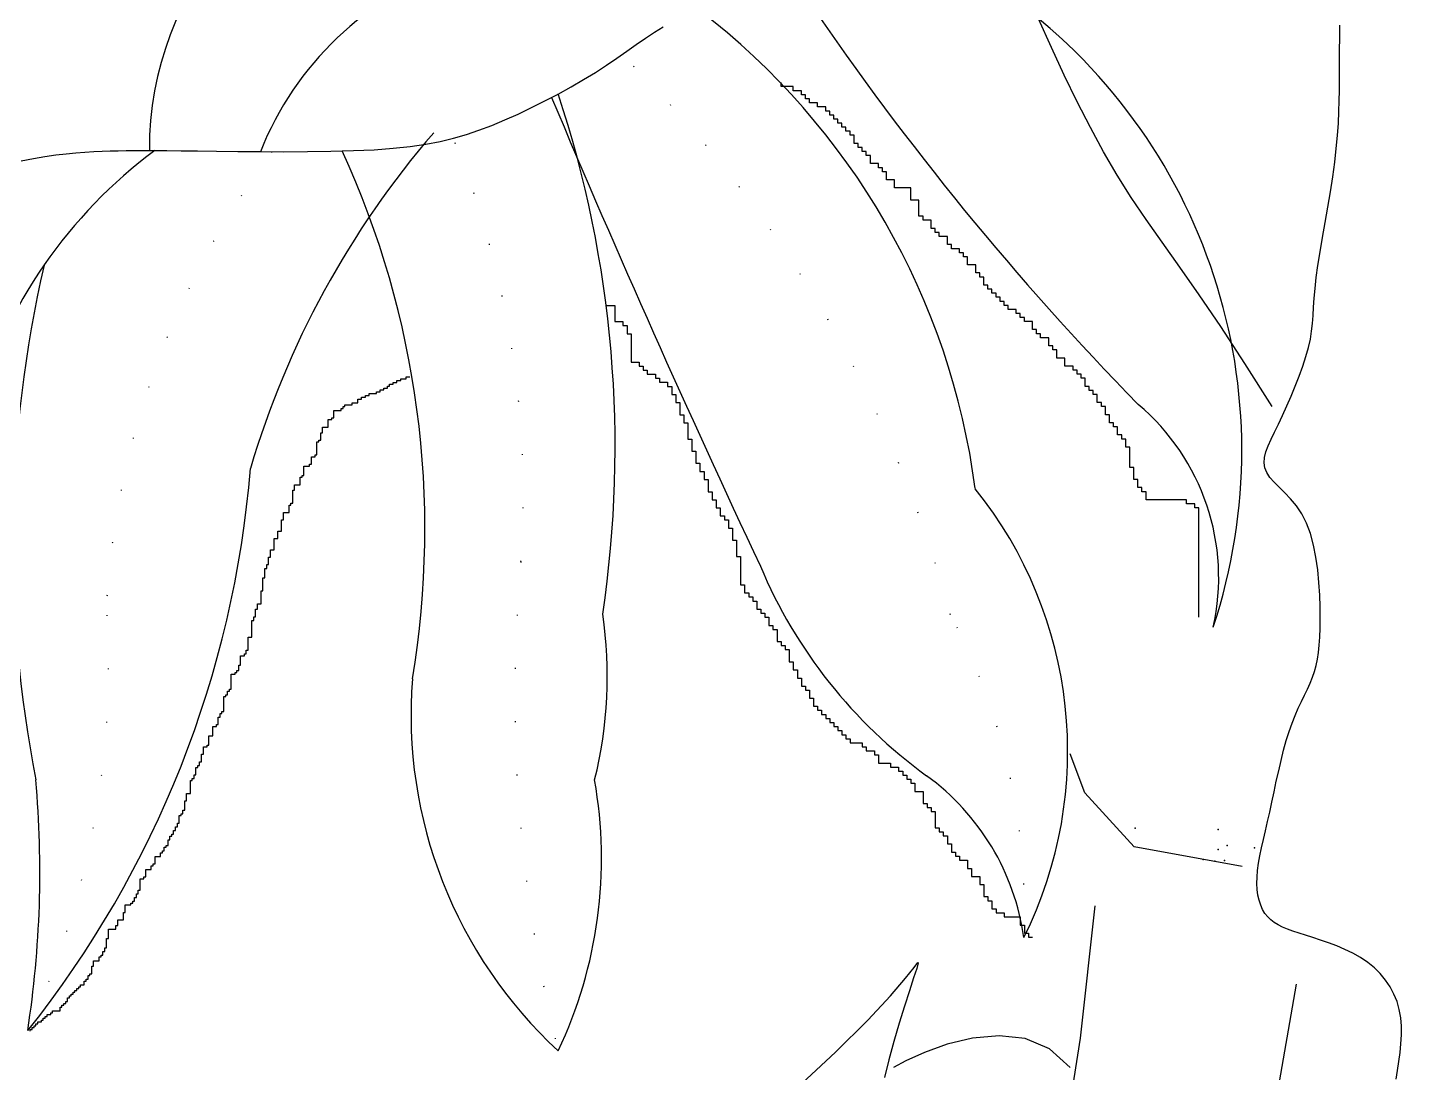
# Model space of a CAD drawing. Extents: x 477 to 1072, y 2734 to 3432.
# Drawn here: x 844.8 to 1008.4, y 3080.1 to 3204.5 of the extents above; entities that cross this region are included whole.
import ezdxf

# ---------------------------------------------------------------- set-up
doc = ezdxf.new("R2010")
doc.units = 0
doc.header["$LTSCALE"] = 10
doc.header["$MEASUREMENT"] = 0
doc.linetypes.add('DOT2', pattern=[0.125, 0, -0.125])
for name, color, linetype in [('3', 3, 'CONTINUOUS'), ('4', 4, 'CONTINUOUS'), ('7', 7, 'CONTINUOUS')]:
    doc.layers.add(name, color=color, linetype=linetype)

msp = doc.modelspace()

# ---------------------------------------------------------------- linework, layer by layer
at = {"layer": '3'}
msp.add_lwpolyline([(993, 3159.4), (989.76, 3164.52), (986.88, 3168.91), (984.31, 3172.7), (982, 3176), (979.91, 3178.96), (978, 3181.68), (976.23, 3184.3), (974.55, 3186.95), (972.93, 3189.72), (971.35, 3192.63), (969.79, 3195.68), (968.25, 3198.86), (966.72, 3202.16), (965.19, 3205.58), (963.65, 3209.11), (962.08, 3212.74)], dxfattribs=at)
for centre, radius, start, end in [((908.06, 3175.64), 38.21, 59.4803, 158.3336), ((922.64, 3154.17), 66.74, 341.6155, 54.6934), ((872.57, 3138.54), 85.79, 7.4157, 52.4743), ((780.62, 3154.52), 134.16, 351.495, 18.2886), ((975.52, 3121.14), 108.64, 139.2818, 163.4856), ((748.22, 3162.05), 123.56, 321.456, 355.3443), ((918.74, 3118.35), 49.91, 333.5715, 38.7763), ((862.35, 3127.26), 51.49, 346.1341, 8.2771), ((859.74, 3105.56), 53.42, 334.5991, 10.0904)]:
    msp.add_arc(centre, radius, start, end, dxfattribs=at)
at = {"layer": '3', "linetype": 'DOT2', "ltscale": 5}
for centre, radius, start, end in [((813.47, 3096.6), 146.25, 15.0602, 45.718), ((791.43, 3148.91), 112.42, 355.9322, 22.1785), ((953.97, 3129.89), 99.93, 143.2046, 176.5244), ((1078.16, 3124.89), 175.33, 174.7501, 193.941), ((751.96, 3128.47), 102.53, 334.9527, 4.1857), ((889.05, 3099.48), 74.45, 357.4252, 28.1476)]:
    msp.add_arc(centre, radius, start, end, dxfattribs=at)
at = {"layer": '4'}
for p, q in [((934.54, 3197.49), (934.54, 3197.97)), ((935.98, 3197.49), (934.54, 3197.49)), ((935.98, 3197.01), (935.98, 3197.49)), ((936.95, 3197.01), (935.98, 3197.01)), ((936.95, 3196.52), (936.95, 3197.01)), ((937.43, 3196.52), (936.95, 3196.52)), ((937.43, 3196.04), (937.43, 3196.52)), ((937.92, 3196.04), (937.43, 3196.04)), ((937.92, 3195.56), (937.92, 3196.04)), ((938.88, 3195.56), (937.92, 3195.56)), ((938.88, 3195.08), (938.88, 3195.56)), ((939.85, 3195.08), (938.88, 3195.08)), ((939.85, 3194.59), (939.85, 3195.08)), ((940.33, 3194.59), (939.85, 3194.59)), ((940.33, 3194.11), (940.33, 3194.59)), ((940.81, 3194.11), (940.33, 3194.11)), ((940.81, 3193.63), (940.81, 3194.11)), ((941.29, 3193.63), (940.81, 3193.63)), ((941.29, 3193.15), (941.29, 3193.63)), ((941.78, 3193.15), (941.29, 3193.15)), ((941.78, 3192.67), (941.78, 3193.15)), ((942.26, 3192.67), (941.78, 3192.67)), ((942.26, 3192.18), (942.26, 3192.67)), ((942.74, 3192.18), (942.26, 3192.18)), ((942.74, 3191.7), (942.74, 3192.18)), ((943.22, 3191.7), (942.74, 3191.7)), ((943.22, 3190.74), (943.22, 3191.7)), ((943.71, 3190.74), (943.22, 3190.74)), ((943.71, 3190.25), (943.71, 3190.74)), ((944.19, 3190.25), (943.71, 3190.25)), ((944.19, 3189.77), (944.19, 3190.25)), ((944.67, 3189.77), (944.19, 3189.77)), ((944.67, 3189.29), (944.67, 3189.77)), ((945.16, 3189.29), (944.67, 3189.29)), ((945.16, 3188.32), (945.16, 3189.29)), ((946.12, 3188.32), (945.16, 3188.32)), ((946.12, 3187.84), (946.12, 3188.32)), ((946.6, 3187.84), (946.12, 3187.84)), ((946.6, 3187.36), (946.6, 3187.84)), ((947.09, 3187.36), (946.6, 3187.36)), ((947.09, 3186.39), (947.09, 3187.36)), ((948.05, 3186.39), (947.09, 3186.39)), ((948.05, 3185.43), (948.05, 3186.39)), ((949.98, 3185.43), (948.05, 3185.43)), ((949.98, 3183.98), (949.98, 3185.43)), ((950.95, 3183.98), (949.98, 3183.98)), ((950.95, 3182.05), (950.95, 3183.98)), ((951.43, 3182.05), (950.95, 3182.05)), ((951.43, 3181.57), (951.43, 3182.05)), ((952.4, 3181.57), (951.43, 3181.57)), ((952.4, 3180.61), (952.4, 3181.57)), ((952.88, 3180.61), (952.4, 3180.61)), ((952.88, 3180.12), (952.88, 3180.61)), ((953.36, 3180.12), (952.88, 3180.12)), ((953.36, 3179.64), (953.36, 3180.12)), ((954.33, 3179.64), (953.36, 3179.64)), ((954.33, 3178.68), (954.33, 3179.64)), ((954.81, 3178.68), (954.33, 3178.68)), ((954.81, 3178.19), (954.81, 3178.68)), ((955.77, 3178.19), (954.81, 3178.19)), ((955.77, 3177.71), (955.77, 3178.19)), ((956.26, 3177.71), (955.77, 3177.71)), ((956.26, 3177.23), (956.26, 3177.71)), ((956.74, 3177.23), (956.26, 3177.23)), ((956.74, 3176.27), (956.74, 3177.23)), ((957.7, 3176.27), (956.74, 3176.27)), ((957.7, 3175.3), (957.7, 3176.27)), ((958.19, 3175.3), (957.7, 3175.3)), ((958.19, 3174.82), (958.19, 3175.3)), ((958.67, 3174.82), (958.19, 3174.82)), ((958.67, 3173.85), (958.67, 3174.82)), ((959.15, 3173.85), (958.67, 3173.85)), ((959.15, 3173.37), (959.15, 3173.85)), ((959.64, 3173.37), (959.15, 3173.37)), ((959.64, 3172.89), (959.64, 3173.37)), ((960.12, 3172.89), (959.64, 3172.89)), ((960.12, 3172.41), (960.12, 3172.89)), ((960.6, 3172.41), (960.12, 3172.41)), ((960.6, 3171.92), (960.6, 3172.41)), ((961.08, 3171.92), (960.6, 3171.92)), ((961.08, 3171.44), (961.08, 3171.92)), ((913.78, 3171.44), (914.75, 3171.44)), ((914.75, 3171.44), (914.75, 3169.51)), ((961.57, 3171.44), (961.08, 3171.44)), ((961.57, 3170.96), (961.57, 3171.44)), ((962.53, 3170.96), (961.57, 3170.96)), ((962.53, 3170.48), (962.53, 3170.96)), ((963.01, 3170.48), (962.53, 3170.48)), ((963.01, 3169.99), (963.01, 3170.48)), ((963.5, 3169.99), (963.01, 3169.99)), ((963.5, 3169.51), (963.5, 3169.99)), ((914.75, 3169.51), (915.71, 3169.51)), ((915.71, 3169.51), (915.71, 3169.03)), ((915.71, 3169.03), (916.2, 3169.03)), ((916.2, 3169.03), (916.2, 3168.06)), ((964.46, 3169.51), (963.5, 3169.51)), ((964.46, 3168.55), (964.46, 3169.51)), ((964.94, 3168.55), (964.46, 3168.55)), ((964.94, 3168.06), (964.94, 3168.55)), ((916.2, 3168.06), (916.68, 3168.06)), ((916.68, 3168.06), (916.68, 3164.69)), ((965.43, 3168.06), (964.94, 3168.06)), ((965.43, 3167.58), (965.43, 3168.06)), ((966.39, 3167.58), (965.43, 3167.58)), ((966.39, 3166.62), (966.39, 3167.58)), ((966.87, 3166.62), (966.39, 3166.62)), ((966.87, 3166.14), (966.87, 3166.62)), ((967.36, 3166.14), (966.87, 3166.14)), ((967.36, 3165.17), (967.36, 3166.14)), ((968.32, 3165.17), (967.36, 3165.17)), ((968.32, 3164.21), (968.32, 3165.17)), ((916.68, 3164.69), (917.64, 3164.69)), ((917.64, 3164.69), (917.64, 3164.21)), ((917.64, 3164.21), (918.13, 3164.21)), ((918.13, 3164.21), (918.13, 3163.72)), ((918.13, 3163.72), (918.61, 3163.72)), ((918.61, 3163.72), (918.61, 3163.24)), ((969.29, 3164.21), (968.32, 3164.21)), ((969.29, 3163.72), (969.29, 3164.21)), ((969.77, 3163.72), (969.29, 3163.72)), ((969.77, 3163.24), (969.77, 3163.72)), ((887.7, 3161.6), (887.7, 3161.82)), ((887.7, 3161.82), (887.93, 3161.82)), ((887.93, 3161.82), (887.93, 3162.04)), ((887.93, 3162.04), (888.37, 3162.04)), ((888.37, 3162.04), (888.37, 3162.26)), ((888.37, 3162.26), (888.81, 3162.26)), ((888.81, 3162.26), (888.81, 3162.48)), ((888.81, 3162.48), (889.26, 3162.48)), ((889.26, 3162.48), (889.26, 3162.71)), ((889.26, 3162.71), (889.92, 3162.71)), ((889.92, 3162.71), (889.92, 3162.93)), ((889.92, 3162.93), (890.36, 3162.93)), ((918.61, 3163.24), (919.57, 3163.24)), ((919.57, 3163.24), (919.57, 3162.76)), ((919.57, 3162.76), (920.06, 3162.76)), ((920.06, 3162.76), (920.06, 3162.28)), ((920.06, 3162.28), (921.02, 3162.28)), ((921.02, 3162.28), (921.02, 3161.79)), ((970.25, 3163.24), (969.77, 3163.24)), ((970.25, 3162.76), (970.25, 3163.24)), ((970.74, 3162.76), (970.25, 3162.76)), ((970.74, 3161.79), (970.74, 3162.76)), ((884.16, 3159.83), (884.16, 3160.27)), ((884.16, 3160.27), (884.6, 3160.27)), ((884.6, 3160.27), (884.6, 3160.49)), ((884.6, 3160.49), (885.05, 3160.49)), ((885.05, 3160.49), (885.05, 3160.71)), ((885.05, 3160.71), (885.49, 3160.71)), ((885.49, 3160.71), (885.49, 3160.93)), ((885.49, 3160.93), (886.37, 3160.93)), ((886.37, 3160.93), (886.37, 3161.16)), ((886.37, 3161.16), (886.82, 3161.16)), ((886.82, 3161.16), (886.82, 3161.38)), ((886.82, 3161.38), (887.26, 3161.38)), ((887.26, 3161.38), (887.26, 3161.6)), ((887.26, 3161.6), (887.7, 3161.6)), ((921.02, 3161.79), (921.51, 3161.79)), ((921.51, 3161.79), (921.51, 3160.83)), ((921.51, 3160.83), (921.99, 3160.83)), ((921.99, 3160.83), (921.99, 3159.86)), ((971.22, 3161.79), (970.74, 3161.79)), ((971.22, 3161.31), (971.22, 3161.79)), ((971.7, 3161.31), (971.22, 3161.31)), ((971.7, 3160.83), (971.7, 3161.31)), ((972.18, 3160.83), (971.7, 3160.83)), ((972.18, 3159.86), (972.18, 3160.83)), ((881.28, 3158.06), (881.28, 3158.94)), ((881.28, 3158.94), (882.16, 3158.94)), ((882.16, 3158.94), (882.16, 3159.16)), ((882.16, 3159.16), (882.39, 3159.16)), ((882.39, 3159.16), (882.39, 3159.38)), ((882.39, 3159.38), (882.61, 3159.38)), ((882.61, 3159.38), (882.61, 3159.61)), ((882.61, 3159.61), (883.49, 3159.61)), ((883.49, 3159.61), (883.49, 3159.83)), ((883.49, 3159.83), (884.16, 3159.83)), ((921.99, 3159.86), (922.47, 3159.86)), ((922.47, 3159.86), (922.47, 3158.42)), ((972.67, 3159.86), (972.18, 3159.86)), ((972.67, 3159.38), (972.67, 3159.86)), ((973.15, 3159.38), (972.67, 3159.38)), ((973.15, 3158.42), (973.15, 3159.38)), ((879.95, 3156.28), (879.95, 3156.95)), ((879.95, 3156.95), (880.61, 3156.95)), ((880.61, 3156.95), (880.61, 3157.83)), ((880.61, 3157.83), (881.06, 3157.83)), ((881.06, 3157.83), (881.06, 3158.06)), ((881.06, 3158.06), (881.28, 3158.06)), ((922.47, 3158.42), (922.95, 3158.42)), ((922.95, 3158.42), (922.95, 3157.45)), ((922.95, 3157.45), (923.44, 3157.45)), ((923.44, 3157.45), (923.44, 3155.52)), ((973.63, 3158.42), (973.15, 3158.42)), ((973.63, 3157.45), (973.63, 3158.42)), ((974.11, 3157.45), (973.63, 3157.45)), ((974.11, 3156.97), (974.11, 3157.45)), ((974.6, 3156.97), (974.11, 3156.97)), ((974.6, 3156.01), (974.6, 3156.97)), ((879.51, 3155.18), (879.51, 3155.4)), ((879.51, 3155.4), (879.73, 3155.4)), ((879.73, 3155.4), (879.73, 3156.28)), ((879.73, 3156.28), (879.95, 3156.28)), ((923.44, 3155.52), (923.92, 3155.52)), ((923.92, 3155.52), (923.92, 3154.08)), ((975.08, 3156.01), (974.6, 3156.01)), ((975.08, 3155.52), (975.08, 3156.01)), ((975.56, 3155.52), (975.08, 3155.52)), ((975.56, 3154.56), (975.56, 3155.52)), ((879.28, 3153.63), (879.28, 3155.18)), ((879.28, 3155.18), (879.51, 3155.18)), ((923.92, 3154.08), (924.4, 3154.08)), ((924.4, 3154.08), (924.4, 3152.63)), ((976.05, 3154.56), (975.56, 3154.56)), ((976.05, 3152.15), (976.05, 3154.56)), ((877.73, 3151.19), (877.73, 3152.3)), ((877.73, 3152.3), (878.4, 3152.3)), ((878.4, 3152.3), (878.4, 3152.52)), ((878.4, 3152.52), (878.62, 3152.52)), ((878.62, 3152.52), (878.62, 3153.41)), ((878.62, 3153.41), (879.06, 3153.41)), ((879.06, 3153.41), (879.06, 3153.63)), ((879.06, 3153.63), (879.28, 3153.63)), ((924.4, 3152.63), (924.88, 3152.63)), ((924.88, 3152.63), (924.88, 3151.66)), ((976.53, 3152.15), (976.05, 3152.15)), ((976.53, 3150.7), (976.53, 3152.15)), ((877.29, 3150.08), (877.29, 3150.97)), ((877.29, 3150.97), (877.51, 3150.97)), ((877.51, 3150.97), (877.51, 3151.19)), ((877.51, 3151.19), (877.73, 3151.19)), ((924.88, 3151.66), (925.37, 3151.66)), ((925.37, 3151.66), (925.37, 3150.7)), ((925.37, 3150.7), (925.85, 3150.7)), ((925.85, 3150.7), (925.85, 3149.25)), ((977.01, 3150.7), (976.53, 3150.7)), ((977.01, 3149.74), (977.01, 3150.7)), ((876.4, 3147.87), (876.4, 3149.42)), ((876.4, 3149.42), (876.63, 3149.42)), ((876.63, 3149.42), (876.63, 3150.08)), ((876.63, 3150.08), (877.29, 3150.08)), ((925.85, 3149.25), (926.33, 3149.25)), ((926.33, 3149.25), (926.33, 3148.29)), ((977.49, 3149.74), (977.01, 3149.74)), ((977.49, 3149.25), (977.49, 3149.74)), ((977.98, 3149.25), (977.49, 3149.25)), ((977.98, 3148.29), (977.98, 3149.25)), ((875.96, 3146.76), (875.96, 3147.65)), ((875.96, 3147.65), (876.18, 3147.65)), ((876.18, 3147.65), (876.18, 3147.87)), ((876.18, 3147.87), (876.4, 3147.87)), ((926.33, 3148.29), (926.81, 3148.29)), ((926.81, 3148.29), (926.81, 3147.32)), ((926.81, 3147.32), (927.3, 3147.32)), ((927.3, 3147.32), (927.3, 3146.36)), ((982.8, 3148.29), (977.98, 3148.29)), ((982.8, 3147.81), (982.8, 3148.29)), ((983.77, 3147.81), (982.8, 3147.81)), ((983.77, 3147.32), (983.77, 3147.81)), ((984.25, 3147.32), (983.77, 3147.32)), ((984.25, 3134.3), (984.25, 3147.32)), ((875.07, 3144.55), (875.07, 3145.88)), ((875.07, 3145.88), (875.3, 3145.88)), ((875.3, 3145.88), (875.3, 3146.76)), ((875.3, 3146.76), (875.96, 3146.76)), ((927.3, 3146.36), (927.78, 3146.36)), ((927.78, 3146.36), (927.78, 3145.88)), ((927.78, 3145.88), (928.26, 3145.88)), ((928.26, 3145.88), (928.26, 3144.91)), ((874.63, 3143.66), (874.63, 3144.55)), ((874.63, 3144.55), (875.07, 3144.55)), ((928.26, 3144.91), (928.75, 3144.91)), ((928.75, 3144.91), (928.75, 3143.46)), ((873.74, 3141.45), (873.74, 3142.33)), ((873.74, 3142.33), (874.19, 3142.33)), ((874.19, 3142.33), (874.19, 3143.66)), ((874.19, 3143.66), (874.63, 3143.66)), ((928.75, 3143.46), (929.23, 3143.46)), ((929.23, 3143.46), (929.23, 3141.54)), ((873.3, 3140.12), (873.3, 3140.56)), ((873.3, 3140.56), (873.52, 3140.56)), ((873.52, 3140.56), (873.52, 3141.45)), ((873.52, 3141.45), (873.74, 3141.45)), ((929.23, 3141.54), (929.71, 3141.54)), ((929.71, 3141.54), (929.71, 3138.16)), ((872.86, 3137.46), (872.86, 3139.01)), ((872.86, 3139.01), (873.08, 3139.01)), ((873.08, 3139.01), (873.08, 3140.12)), ((873.08, 3140.12), (873.3, 3140.12)), ((872.64, 3135.91), (872.64, 3137.46)), ((872.64, 3137.46), (872.86, 3137.46)), ((929.71, 3138.16), (930.19, 3138.16)), ((930.19, 3138.16), (930.19, 3137.19)), ((872.19, 3135.25), (872.19, 3135.91)), ((872.19, 3135.91), (872.64, 3135.91)), ((930.19, 3137.19), (930.68, 3137.19)), ((930.68, 3137.19), (930.68, 3136.71)), ((930.68, 3136.71), (931.16, 3136.71)), ((931.16, 3136.71), (931.16, 3136.23)), ((931.16, 3136.23), (931.64, 3136.23)), ((931.64, 3136.23), (931.64, 3135.26)), ((871.75, 3133.92), (871.75, 3134.36)), ((871.75, 3134.36), (871.97, 3134.36)), ((871.97, 3134.36), (871.97, 3135.25)), ((871.97, 3135.25), (872.19, 3135.25)), ((931.64, 3135.26), (932.12, 3135.26)), ((932.12, 3135.26), (932.12, 3134.78)), ((932.12, 3134.78), (932.61, 3134.78)), ((932.61, 3134.78), (932.61, 3134.3)), ((932.61, 3134.3), (933.09, 3134.3)), ((933.09, 3134.3), (933.09, 3133.33)), ((871.53, 3131.93), (871.53, 3133.92)), ((871.53, 3133.92), (871.75, 3133.92)), ((933.09, 3133.33), (933.57, 3133.33)), ((933.57, 3133.33), (933.57, 3132.85)), ((933.57, 3132.85), (934.05, 3132.85)), ((934.05, 3132.85), (934.05, 3131.41)), ((871.09, 3130.38), (871.09, 3131.93)), ((871.09, 3131.93), (871.53, 3131.93)), ((934.05, 3131.41), (934.54, 3131.41)), ((934.54, 3131.41), (934.54, 3130.92)), ((934.54, 3130.92), (935.02, 3130.92)), ((935.02, 3130.92), (935.02, 3130.44)), ((870.2, 3128.6), (870.2, 3129.71)), ((870.2, 3129.71), (870.64, 3129.71)), ((870.64, 3129.71), (870.64, 3129.93)), ((870.64, 3129.93), (870.86, 3129.93)), ((870.86, 3129.93), (870.86, 3130.38)), ((870.86, 3130.38), (871.09, 3130.38)), ((935.02, 3130.44), (935.5, 3130.44)), ((935.5, 3130.44), (935.5, 3128.99)), ((869.09, 3125.72), (869.09, 3127.5)), ((869.09, 3127.5), (869.53, 3127.5)), ((869.53, 3127.5), (869.53, 3127.72)), ((869.53, 3127.72), (869.76, 3127.72)), ((869.76, 3127.72), (869.76, 3127.94)), ((869.76, 3127.94), (869.98, 3127.94)), ((869.98, 3127.94), (869.98, 3128.6)), ((869.98, 3128.6), (870.2, 3128.6)), ((935.5, 3128.99), (935.98, 3128.99)), ((935.98, 3128.99), (935.98, 3128.03)), ((935.98, 3128.03), (936.47, 3128.03)), ((936.47, 3128.03), (936.47, 3127.06)), ((936.47, 3127.06), (936.95, 3127.06)), ((936.95, 3127.06), (936.95, 3126.1)), ((936.95, 3126.1), (937.43, 3126.1)), ((937.43, 3126.1), (937.43, 3125.62)), ((868.21, 3123.07), (868.21, 3124.84)), ((868.21, 3124.84), (868.43, 3124.84)), ((868.43, 3124.84), (868.43, 3125.06)), ((868.43, 3125.06), (868.65, 3125.06)), ((868.65, 3125.06), (868.65, 3125.5)), ((868.65, 3125.5), (868.87, 3125.5)), ((868.87, 3125.5), (868.87, 3125.72)), ((868.87, 3125.72), (869.09, 3125.72)), ((937.43, 3125.62), (937.92, 3125.62)), ((937.92, 3125.62), (937.92, 3124.65)), ((937.92, 3124.65), (938.4, 3124.65)), ((938.4, 3124.65), (938.4, 3123.69)), ((867.76, 3122.4), (867.76, 3122.85)), ((867.76, 3122.85), (867.98, 3122.85)), ((867.98, 3122.85), (867.98, 3123.07)), ((867.98, 3123.07), (868.21, 3123.07)), ((938.4, 3123.69), (938.88, 3123.69)), ((938.88, 3123.69), (938.88, 3123.21)), ((938.88, 3123.21), (939.36, 3123.21)), ((939.36, 3123.21), (939.36, 3122.72)), ((939.36, 3122.72), (939.85, 3122.72)), ((939.85, 3122.72), (939.85, 3122.24)), ((866.88, 3120.19), (866.88, 3121.3)), ((866.88, 3121.3), (867.32, 3121.3)), ((867.32, 3121.3), (867.32, 3121.52)), ((867.32, 3121.52), (867.54, 3121.52)), ((867.54, 3121.52), (867.54, 3122.4)), ((867.54, 3122.4), (867.76, 3122.4)), ((939.85, 3122.24), (940.33, 3122.24)), ((940.33, 3122.24), (940.33, 3121.76)), ((940.33, 3121.76), (940.81, 3121.76)), ((940.81, 3121.76), (940.81, 3121.28)), ((940.81, 3121.28), (941.29, 3121.28)), ((941.29, 3121.28), (941.29, 3120.79)), ((866.43, 3119.08), (866.43, 3120.19)), ((866.43, 3120.19), (866.88, 3120.19)), ((941.29, 3120.79), (941.78, 3120.79)), ((941.78, 3120.79), (941.78, 3120.31)), ((941.78, 3120.31), (942.26, 3120.31)), ((942.26, 3120.31), (942.26, 3119.83)), ((942.26, 3119.83), (942.74, 3119.83)), ((942.74, 3119.83), (942.74, 3119.35)), ((942.74, 3119.35), (944.19, 3119.35)), ((944.19, 3119.35), (944.19, 3118.86)), ((865.55, 3117.09), (865.55, 3117.97)), ((865.55, 3117.97), (865.77, 3117.97)), ((865.77, 3117.97), (865.77, 3118.86)), ((865.77, 3118.86), (866.21, 3118.86)), ((866.21, 3118.86), (866.21, 3119.08)), ((866.21, 3119.08), (866.43, 3119.08)), ((944.19, 3118.86), (944.67, 3118.86)), ((944.67, 3118.86), (944.67, 3118.38)), ((944.67, 3118.38), (945.64, 3118.38)), ((945.64, 3118.38), (945.64, 3117.9)), ((945.64, 3117.9), (946.12, 3117.9)), ((946.12, 3117.9), (946.12, 3116.93)), ((864.88, 3115.54), (864.88, 3116.42)), ((864.88, 3116.42), (865.1, 3116.42)), ((865.1, 3116.42), (865.1, 3116.65)), ((865.1, 3116.65), (865.32, 3116.65)), ((865.32, 3116.65), (865.32, 3117.09)), ((865.32, 3117.09), (865.55, 3117.09)), ((946.12, 3116.93), (947.57, 3116.93)), ((947.57, 3116.93), (947.57, 3116.45)), ((947.57, 3116.45), (948.53, 3116.45)), ((948.53, 3116.45), (948.53, 3115.97)), ((864.22, 3113.32), (864.22, 3114.87)), ((864.22, 3114.87), (864.44, 3114.87)), ((864.44, 3114.87), (864.44, 3115.1)), ((864.44, 3115.1), (864.66, 3115.1)), ((864.66, 3115.1), (864.66, 3115.54)), ((864.66, 3115.54), (864.88, 3115.54)), ((948.53, 3115.97), (949.02, 3115.97)), ((949.02, 3115.97), (949.02, 3115.49)), ((949.02, 3115.49), (949.5, 3115.49)), ((949.5, 3115.49), (949.5, 3115.01)), ((949.5, 3115.01), (949.98, 3115.01)), ((949.98, 3115.01), (949.98, 3114.52)), ((949.98, 3114.52), (950.46, 3114.52)), ((950.46, 3114.52), (950.46, 3113.56)), ((863.77, 3112.44), (863.77, 3113.32)), ((863.77, 3113.32), (864.22, 3113.32)), ((950.46, 3113.56), (951.43, 3113.56)), ((951.43, 3113.56), (951.43, 3112.11)), ((863.33, 3110.89), (863.33, 3111.33)), ((863.33, 3111.33), (863.55, 3111.33)), ((863.55, 3111.33), (863.55, 3112.44)), ((863.55, 3112.44), (863.77, 3112.44)), ((951.43, 3112.11), (951.91, 3112.11)), ((951.91, 3112.11), (951.91, 3111.63)), ((951.91, 3111.63), (952.4, 3111.63)), ((952.4, 3111.63), (952.4, 3111.15)), ((952.4, 3111.15), (952.88, 3111.15)), ((952.88, 3111.15), (952.88, 3109.22)), ((862.67, 3109.34), (862.67, 3109.78)), ((862.67, 3109.78), (862.89, 3109.78)), ((862.89, 3109.78), (862.89, 3110.67)), ((862.89, 3110.67), (863.11, 3110.67)), ((863.11, 3110.67), (863.11, 3110.89)), ((863.11, 3110.89), (863.33, 3110.89)), ((861.78, 3107.79), (861.78, 3108.23)), ((861.78, 3108.23), (862, 3108.23)), ((862, 3108.23), (862, 3108.45)), ((862, 3108.45), (862.22, 3108.45)), ((862.22, 3108.45), (862.22, 3108.9)), ((862.22, 3108.9), (862.44, 3108.9)), ((862.44, 3108.9), (862.44, 3109.34)), ((862.44, 3109.34), (862.67, 3109.34)), ((952.88, 3109.22), (953.36, 3109.22)), ((953.36, 3109.22), (953.36, 3108.73)), ((953.36, 3108.73), (953.84, 3108.73)), ((953.84, 3108.73), (953.84, 3108.25)), ((953.84, 3108.25), (954.33, 3108.25)), ((954.33, 3108.25), (954.33, 3107.29)), ((860.67, 3105.8), (860.67, 3106.24)), ((860.67, 3106.24), (860.89, 3106.24)), ((860.89, 3106.24), (860.89, 3106.46)), ((860.89, 3106.46), (861.11, 3106.46)), ((861.11, 3106.46), (861.11, 3106.9)), ((861.11, 3106.9), (861.34, 3106.9)), ((861.34, 3106.9), (861.34, 3107.12)), ((861.34, 3107.12), (861.56, 3107.12)), ((861.56, 3107.12), (861.56, 3107.79)), ((861.56, 3107.79), (861.78, 3107.79)), ((954.33, 3107.29), (954.81, 3107.29)), ((954.81, 3107.29), (954.81, 3106.32)), ((954.81, 3106.32), (955.29, 3106.32)), ((955.29, 3106.32), (955.29, 3105.84)), ((859.56, 3104.25), (859.56, 3104.69)), ((859.56, 3104.69), (859.79, 3104.69)), ((859.79, 3104.69), (859.79, 3104.91)), ((859.79, 3104.91), (860.01, 3104.91)), ((860.01, 3104.91), (860.01, 3105.8)), ((860.01, 3105.8), (860.67, 3105.8)), ((955.29, 3105.84), (955.77, 3105.84)), ((955.77, 3105.84), (955.77, 3105.36)), ((955.77, 3105.36), (956.74, 3105.36)), ((956.74, 3105.36), (956.74, 3104.39)), ((858.23, 3101.81), (858.23, 3103.14)), ((858.23, 3103.14), (858.68, 3103.14)), ((858.68, 3103.14), (858.68, 3103.36)), ((858.68, 3103.36), (858.9, 3103.36)), ((858.9, 3103.36), (858.9, 3104.25)), ((858.9, 3104.25), (859.56, 3104.25)), ((956.74, 3104.39), (957.22, 3104.39)), ((957.22, 3104.39), (957.22, 3103.43)), ((957.22, 3103.43), (958.19, 3103.43)), ((958.19, 3103.43), (958.19, 3102.46)), ((857.79, 3100.92), (857.79, 3101.37)), ((857.79, 3101.37), (858.01, 3101.37)), ((858.01, 3101.37), (858.01, 3101.81)), ((858.01, 3101.81), (858.23, 3101.81)), ((958.19, 3102.46), (958.67, 3102.46)), ((958.67, 3102.46), (958.67, 3101.02)), ((856.46, 3099.15), (856.46, 3100.04)), ((856.46, 3100.04), (857.13, 3100.04)), ((857.13, 3100.04), (857.13, 3100.26)), ((857.13, 3100.26), (857.35, 3100.26)), ((857.35, 3100.26), (857.35, 3100.48)), ((857.35, 3100.48), (857.57, 3100.48)), ((857.57, 3100.48), (857.57, 3100.92)), ((857.57, 3100.92), (857.79, 3100.92)), ((958.67, 3101.02), (959.15, 3101.02)), ((959.15, 3101.02), (959.15, 3100.53)), ((959.15, 3100.53), (959.64, 3100.53)), ((959.64, 3100.53), (959.64, 3099.57)), ((855.58, 3097.6), (855.58, 3098.27)), ((855.58, 3098.27), (856.24, 3098.27)), ((856.24, 3098.27), (856.24, 3099.15)), ((856.24, 3099.15), (856.46, 3099.15)), ((959.64, 3099.57), (960.12, 3099.57)), ((960.12, 3099.57), (960.12, 3099.09)), ((960.12, 3099.09), (961.08, 3099.09)), ((961.08, 3099.09), (961.08, 3098.6)), ((961.08, 3098.6), (963.01, 3098.6)), ((963.01, 3098.6), (963.01, 3097.64)), ((854.47, 3096.05), (854.47, 3097.16)), ((854.47, 3097.16), (855.35, 3097.16)), ((855.35, 3097.16), (855.35, 3097.6)), ((855.35, 3097.6), (855.58, 3097.6)), ((963.01, 3097.64), (963.5, 3097.64)), ((963.5, 3097.64), (963.5, 3096.68)), ((963.5, 3096.68), (963.98, 3096.68)), ((963.98, 3096.68), (963.98, 3096.19)), ((854.02, 3094.5), (854.02, 3094.94)), ((854.02, 3094.94), (854.25, 3094.94)), ((854.25, 3094.94), (854.25, 3096.05)), ((854.25, 3096.05), (854.47, 3096.05)), ((963.98, 3096.19), (964.46, 3096.19)), ((852.7, 3092.73), (852.7, 3093.39)), ((852.7, 3093.39), (853.36, 3093.39)), ((853.36, 3093.39), (853.36, 3093.84)), ((853.36, 3093.84), (853.58, 3093.84)), ((853.58, 3093.84), (853.58, 3094.06)), ((853.58, 3094.06), (853.8, 3094.06)), ((853.8, 3094.06), (853.8, 3094.5)), ((853.8, 3094.5), (854.02, 3094.5)), ((852.03, 3091.18), (852.03, 3091.62)), ((852.03, 3091.62), (852.25, 3091.62)), ((852.25, 3091.62), (852.25, 3091.84)), ((852.25, 3091.84), (852.47, 3091.84)), ((852.47, 3091.84), (852.47, 3092.73)), ((852.47, 3092.73), (852.7, 3092.73)), ((850.48, 3089.63), (850.48, 3089.85)), ((850.48, 3089.85), (850.7, 3089.85)), ((850.7, 3089.85), (850.7, 3090.07)), ((850.7, 3090.07), (850.92, 3090.07)), ((850.92, 3090.07), (850.92, 3090.29)), ((850.92, 3090.29), (851.14, 3090.29)), ((851.14, 3090.29), (851.14, 3090.52)), ((851.14, 3090.52), (851.59, 3090.52)), ((851.59, 3090.52), (851.59, 3090.96)), ((851.59, 3090.96), (851.81, 3090.96)), ((851.81, 3090.96), (851.81, 3091.18)), ((851.81, 3091.18), (852.03, 3091.18)), ((849.15, 3088.08), (849.15, 3088.3)), ((849.15, 3088.3), (849.37, 3088.3)), ((849.37, 3088.3), (849.37, 3088.52)), ((849.37, 3088.52), (849.59, 3088.52)), ((849.59, 3088.52), (849.59, 3088.97)), ((849.59, 3088.97), (849.81, 3088.97)), ((849.81, 3088.97), (849.81, 3089.19)), ((849.81, 3089.19), (850.04, 3089.19)), ((850.04, 3089.19), (850.04, 3089.41)), ((850.04, 3089.41), (850.26, 3089.41)), ((850.26, 3089.41), (850.26, 3089.63)), ((850.26, 3089.63), (850.48, 3089.63)), ((846.93, 3086.53), (846.93, 3086.75)), ((846.93, 3086.75), (847.16, 3086.75)), ((847.16, 3086.75), (847.16, 3086.97)), ((847.16, 3086.97), (847.6, 3086.97)), ((847.6, 3086.97), (847.6, 3087.19)), ((847.6, 3087.19), (847.82, 3087.19)), ((847.82, 3087.19), (847.82, 3087.42)), ((847.82, 3087.42), (848.71, 3087.42)), ((848.71, 3087.42), (848.71, 3087.86)), ((848.71, 3087.86), (848.93, 3087.86)), ((848.93, 3087.86), (848.93, 3088.08)), ((848.93, 3088.08), (849.15, 3088.08)), ((845.16, 3084.98), (845.16, 3085.2)), ((845.16, 3085.2), (845.38, 3085.2)), ((845.38, 3085.2), (845.38, 3085.42)), ((845.38, 3085.42), (845.6, 3085.42)), ((845.6, 3085.42), (845.6, 3085.64)), ((845.6, 3085.64), (845.83, 3085.64)), ((845.83, 3085.64), (845.83, 3085.87)), ((845.83, 3085.87), (846.05, 3085.87)), ((846.05, 3085.87), (846.05, 3086.09)), ((846.05, 3086.09), (846.49, 3086.09)), ((846.49, 3086.09), (846.49, 3086.31)), ((846.49, 3086.31), (846.71, 3086.31)), ((846.71, 3086.31), (846.71, 3086.53)), ((846.71, 3086.53), (846.93, 3086.53))]:
    msp.add_line(p, q, dxfattribs=at)
for points in [[(844.06, 3188.67), (845.53, 3188.94), (846.9, 3189.17), (848.2, 3189.36), (849.42, 3189.5), (850.57, 3189.61), (851.67, 3189.7), (852.71, 3189.76), (853.71, 3189.8), (854.67, 3189.84), (855.61, 3189.86), (856.57, 3189.88), (857.58, 3189.89), (858.7, 3189.89), (859.97, 3189.89), (861.42, 3189.88), (863.11, 3189.86), (865.08, 3189.84), (867.34, 3189.81), (869.86, 3189.78), (872.55, 3189.75), (875.34, 3189.74), (878.17, 3189.75), (880.95, 3189.79), (883.63, 3189.87), (886.11, 3189.98), (888.36, 3190.15), (890.39, 3190.36), (892.23, 3190.63), (893.94, 3190.96), (895.53, 3191.34), (897.07, 3191.79), (898.57, 3192.3), (900.09, 3192.88), (901.64, 3193.53), (903.23, 3194.23), (904.83, 3194.99), (906.42, 3195.79), (908, 3196.61), (909.54, 3197.46), (911.02, 3198.33), (912.43, 3199.19), (913.75, 3200.05), (914.99, 3200.89), (916.17, 3201.72), (917.3, 3202.51), (918.39, 3203.26), (919.46, 3203.97), (920.51, 3204.62)], [(1007.76, 3079.29), (1007.92, 3080.33), (1008.08, 3081.38), (1008.22, 3082.44), (1008.33, 3083.5), (1008.39, 3084.55), (1008.39, 3085.59), (1008.31, 3086.6), (1008.13, 3087.58), (1007.86, 3088.52), (1007.49, 3089.42), (1007.04, 3090.28), (1006.49, 3091.09), (1005.87, 3091.85), (1005.16, 3092.55), (1004.38, 3093.18), (1003.52, 3093.76), (1002.6, 3094.28), (1001.65, 3094.74), (1000.68, 3095.15), (999.7, 3095.52), (998.75, 3095.85), (997.83, 3096.15), (996.97, 3096.42), (996.19, 3096.67), (995.47, 3096.91), (994.83, 3097.14), (994.24, 3097.39), (993.72, 3097.65), (993.25, 3097.93), (992.83, 3098.25), (992.47, 3098.61), (992.14, 3099.03), (991.86, 3099.5), (991.63, 3100.02), (991.44, 3100.59), (991.3, 3101.21), (991.21, 3101.88), (991.18, 3102.59), (991.19, 3103.35), (991.26, 3104.15), (991.38, 3105), (991.54, 3105.89), (991.73, 3106.83), (991.95, 3107.82), (992.19, 3108.86), (992.44, 3109.95), (992.7, 3111.09), (992.96, 3112.29), (993.22, 3113.52), (993.49, 3114.77), (993.77, 3116.02), (994.05, 3117.25), (994.36, 3118.45), (994.67, 3119.6), (995.01, 3120.68), (995.37, 3121.68), (995.74, 3122.6), (996.11, 3123.46), (996.48, 3124.26), (996.85, 3125.02), (997.19, 3125.75), (997.5, 3126.45), (997.78, 3127.15), (998.02, 3127.85), (998.22, 3128.56), (998.38, 3129.31), (998.51, 3130.11), (998.6, 3130.98), (998.66, 3131.94), (998.7, 3133.01), (998.71, 3134.2), (998.7, 3135.52), (998.65, 3136.94), (998.56, 3138.43), (998.42, 3139.94), (998.21, 3141.45), (997.93, 3142.9), (997.56, 3144.27), (997.09, 3145.52), (996.52, 3146.61), (995.88, 3147.56), (995.19, 3148.39), (994.5, 3149.13), (993.84, 3149.79), (993.24, 3150.39), (992.73, 3150.96), (992.35, 3151.53), (992.12, 3152.1), (992.05, 3152.69), (992.1, 3153.31), (992.26, 3153.98), (992.53, 3154.7), (992.87, 3155.49), (993.28, 3156.35), (993.74, 3157.3), (994.23, 3158.34), (994.74, 3159.46), (995.25, 3160.63), (995.75, 3161.82), (996.22, 3163.02), (996.65, 3164.21), (997.02, 3165.35), (997.32, 3166.43), (997.54, 3167.43), (997.69, 3168.38), (997.8, 3169.3), (997.87, 3170.24), (997.93, 3171.22), (998, 3172.28), (998.1, 3173.44), (998.25, 3174.75), (998.45, 3176.21), (998.7, 3177.82), (998.99, 3179.53), (999.3, 3181.32), (999.62, 3183.14), (999.92, 3184.97), (1000.2, 3186.76), (1000.44, 3188.49), (1000.63, 3190.14), (1000.78, 3191.68), (1000.88, 3193.14), (1000.95, 3194.52), (1000.99, 3195.81), (1001.01, 3197.02), (1001.02, 3198.17), (1001.02, 3199.24), (1001.02, 3200.25), (1001.02, 3201.21), (1001.03, 3202.13), (1001.04, 3203.02), (1001.05, 3203.91), (1001.07, 3204.8)], [(971.87, 3099.93), (970.12, 3084.16), (968.95, 3076.57), (968.37, 3064.88), (970.12, 3053.78)], [(935.84, 3077.71), (941, 3082.49), (944.85, 3086.31), (947.58, 3089.22), (949.36, 3091.3), (950.38, 3092.59), (950.83, 3093.18), (950.87, 3093.12), (950.68, 3092.48), (950.31, 3091.34), (949.82, 3089.81), (949.23, 3087.98), (948.6, 3085.94), (947.96, 3083.78), (947.35, 3081.6), (946.83, 3079.49)], [(995.85, 3090.59), (993.51, 3077.15), (988.25, 3071.31), (987.08, 3060.21), (986.49, 3049.11)], [(968.95, 3080.66), (966.49, 3082.91), (963.6, 3084.11), (960.49, 3084.45), (957.33, 3084.16), (954.3, 3083.43), (951.6, 3082.46), (949.4, 3081.47), (947.9, 3080.66)]]:
    msp.add_lwpolyline(points, dxfattribs=at)
at = {"layer": '7'}
msp.add_lwpolyline([(989.42, 3104.61), (976.55, 3106.94), (970.7, 3113.37), (968.95, 3118.04)], dxfattribs=at)
for centre, radius, start, end in [((898.01, 3190.01), 38.68, 98.017, 180.1749), ((1226, 3402.96), 348.11, 214.137, 224.3415), ((2282.05, 3775.01), 1491.71, 202.83102, 205.17836), ((894.7, 3143.21), 58.18, 126.648, 164.1436), ((784.08, 3144.79), 108.05, 350.5048, 24.6359), ((990.32, 3143.26), 147.25, 167.0544, 191.0948), ((959.66, 3139.03), 26.97, 347.3395, 49.8817), ((986.76, 3163.4), 59.34, 202.8264, 233.9731), ((944.96, 3122.68), 54.48, 175.484, 227.2809), ((722.47, 3103.96), 123.83, 351.221, 5.0816), ((935.04, 3092.2), 28.66, 7.8962, 54.0622)]:
    msp.add_arc(centre, radius, start, end, dxfattribs=at)
for p in [(976.68, 3109.16), (986.58, 3109.01), (986.58, 3106.63), (987.63, 3107.11), (990.91, 3106.82), (984.79, 3105.43), (986.19, 3105.24), (987.33, 3105.32)]:
    msp.add_point(p, dxfattribs=at)

doc.saveas('drawing.dxf')
